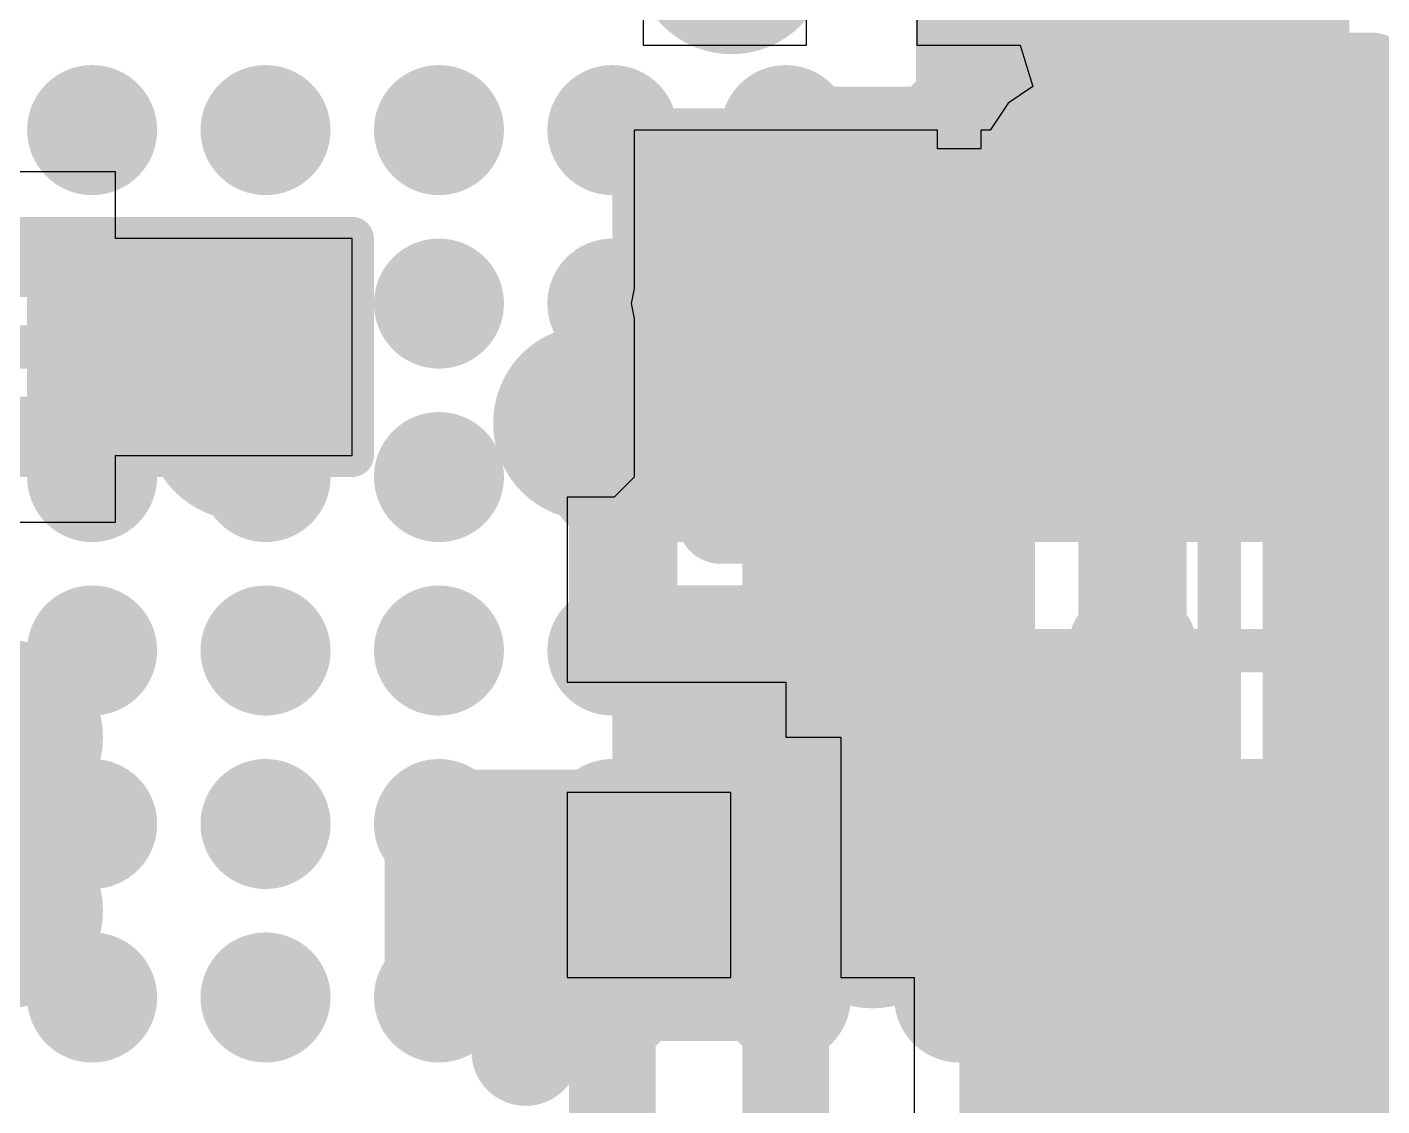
# Model space of a CAD drawing. Header units: millimetres. Extents: x 15 to 120, y 22 to 104.
# Drawn here: x 53.25 to 56.375, y 58.35 to 60.838 of the extents above; entities that cross this region are included whole.
import ezdxf

# ---------------------------------------------------------------- set-up
doc = ezdxf.new("R2010")
doc.units = ezdxf.units.MM
for name, color, linetype in [('BottomLayer', 5, 'Continuous'), ('BottomOverlay', 54, 'Continuous'), ('BottomPaste', 16, 'Continuous'), ('BottomSolder', 6, 'Continuous'), ('Mechanical13', 56, 'Continuous'), ('Mechanical15', 56, 'Continuous'), ('MultiLayer', 9, 'Continuous'), ('TopLayer', 1, 'Continuous'), ('TopPaste', 8, 'Continuous'), ('TopSolder', 216, 'Continuous')]:
    doc.layers.add(name, color=color, linetype=linetype)

msp = doc.modelspace()

# ---------------------------------------------------------------- linework, layer by layer
at = {"layer": 'BottomLayer'}
for p, q in [((55.3019976, 61.2000046), (55.3019976, 60.7960049)), ((54.6709981, 61.0730046), (54.6709981, 60.7960049)), ((55.0479976, 60.7960049), (55.0479976, 61.0730046)), ((54.6709981, 60.7960049), (55.0479976, 60.7960049)), ((55.3019976, 60.7960049), (55.54077284, 60.7960049)), ((55.54077284, 60.7960049), (55.56979996, 60.7003104)), ((55.56979996, 60.7003104), (55.51278712, 60.66221547999999)), ((55.51278712, 60.66221547999999), (55.47121494, 60.59999818)), ((55.34999852, 60.59999818), (54.64999992, 60.59999818)), ((54.64999992, 60.59999818), (54.64999992, 60.2344744)), ((55.34999852, 60.55685628), (55.34999852, 60.59999818)), ((55.47121494, 60.59999818), (55.44999832, 60.59999818)), ((55.44999832, 60.59999818), (55.44999832, 60.55685628)), ((55.44999832, 60.55685628), (55.34999852, 60.55685628)), ((53.45399774, 60.50400141999999), (52.95400128, 60.50400141999999)), ((53.45399774, 60.35000122), (53.45399774, 60.50400141999999)), ((53.99999868, 60.35000122), (53.45399774, 60.35000122)), ((53.99999868, 59.85000221999999), (53.99999868, 60.35000122)), ((54.64999992, 60.2344744), (54.64314192, 60.19999898)), ((54.64314192, 60.19999898), (54.64999992, 60.16552356)), ((54.64999992, 60.16552356), (54.64999992, 59.80000232)), ((53.45399774, 59.69600201999999), (53.45399774, 59.85000221999999)), ((53.45399774, 59.85000221999999), (53.99999868, 59.85000221999999)), ((54.64999992, 59.80000485999999), (54.60399289999999, 59.75399784)), ((54.64999992, 59.80000232), (54.64999992, 59.80000485999999)), ((54.64999992, 59.80000232), (54.64999992, 59.80000232)), ((54.60399289999999, 59.75399784), (54.49599972, 59.75399784)), ((54.49599972, 59.75399784), (54.49599972, 59.32699844)), ((53.07699823999999, 59.69600201999999), (53.45399774, 59.69600201999999)), ((54.49599972, 59.32699844), (54.99999922, 59.32699844)), ((54.99999922, 59.32699844), (54.99999922, 59.19999843999999)), ((54.99999922, 59.19999843999999), (55.12699921999999, 59.19999843999999)), ((55.12699921999999, 59.19999843999999), (55.12699921999999, 58.64599904)), ((54.87299922, 59.07299844), (54.49599972, 59.07299844)), ((54.49599972, 59.07299844), (54.49599972, 58.64599904)), ((54.87299922, 58.64599904), (54.87299922, 59.07299844)), ((54.49599972, 58.64599904), (54.87299922, 58.64599904)), ((55.12699921999999, 58.64599904), (55.29599812, 58.64599904)), ((55.29599812, 58.64599904), (55.29599812, 58.25400337999999))]:
    msp.add_line(p, q, dxfattribs=at)
for points, const_width in [([(55.94999986, 60.14999654), (55.94999986, 61.2000046)], 0.499999), ([(54.99999922, 60.19999898), (55.89999742, 60.19999898)], 0.499999), ([(55.89999742, 60.19999898), (55.94999986, 60.14999654)], 0.499999), ([(55.94999986, 60.14999654), (55.99999722, 60.09999918)], 0.3999992), ([(55.00000176, 59.20000098), (55.49999568, 59.20000098)], 0.3999992), ([(55.49999568, 59.20000098), (55.82499884, 58.87499782)], 0.3999992), ([(55.82499884, 58.87499782), (55.99999722, 58.69999944)], 0.3999992), ([(55.99999722, 58.69999944), (57.12500132, 58.69999944)], 0.3999992)]:
    msp.add_lwpolyline(points, dxfattribs=dict(at, const_width=const_width))
for points, const_width in [([(55.61250244, 60.50000092, 1), (55.73750092, 60.50000092, 1)], 0.12499848), ([(55.93750052, 60.50000092, 1), (56.062499, 60.50000092, 1)], 0.12499848), ([(54.8625014, 60.35000122, 1), (54.98749987999999, 60.35000122, 1)], 0.12499848), ([(54.87500074, 60.19999898, 1), (55.12499769999999, 60.19999898, 1)], 0.2499995), ([(55.77499894, 60.19999898, 1), (56.0249959, 60.19999898, 1)], 0.2499995), ([(55.77499894, 60.19999898, 1), (56.0249959, 60.19999898, 1)], 0.2499995), ([(55.82500138, 60.14999654, 1), (56.07499833999999, 60.14999654, 1)], 0.2499995), ([(55.82500138, 60.14999654, 1), (56.07499833999999, 60.14999654, 1)], 0.2499995), ([(55.85000006, 60.14999654, 1), (56.04999966, 60.14999654, 1)], 0.1999996), ([(55.89999742, 60.09999918, 1), (56.09999702, 60.09999918, 1)], 0.1999996), ([(53.46250165999999, 60.09999918, 1), (53.58750014, 60.09999918, 1)], 0.12499848), ([(54.8625014, 60.10000171999999, 1), (54.98749987999999, 60.10000171999999, 1)], 0.12499848), ([(56.16250134, 59.82500099999999, 1), (56.28749981999999, 59.82500099999999, 1)], 0.12499848), ([(54.8125015, 59.325002, 1), (54.93749998, 59.325002, 1)], 0.12499848), ([(55.062501, 59.325002, 1), (55.18749948, 59.325002, 1)], 0.12499848), ([(54.90000196, 59.20000098, 1), (55.10000156, 59.20000098, 1)], 0.1999996), ([(55.39999588, 59.20000098, 1), (55.59999548, 59.20000098, 1)], 0.1999996), ([(55.39999588, 59.20000098, 1), (55.59999548, 59.20000098, 1)], 0.1999996), ([(54.8125015, 59.07499996, 1), (54.93749998, 59.07499996, 1)], 0.12499848), ([(55.062501, 59.07499996, 1), (55.18749948, 59.07499996, 1)], 0.12499848), ([(55.61250244, 58.97500015999999, 1), (55.73750092, 58.97500015999999, 1)], 0.12499848), ([(55.86250448, 58.97500015999999, 1), (55.98750295999999, 58.97500015999999, 1)], 0.12499848), ([(55.72499904, 58.87499782, 1), (55.92499864, 58.87499782, 1)], 0.1999996), ([(55.72499904, 58.87499782, 1), (55.92499864, 58.87499782, 1)], 0.1999996), ([(55.89999742, 58.69999944, 1), (56.09999702, 58.69999944, 1)], 0.1999996), ([(55.89999742, 58.69999944, 1), (56.09999702, 58.69999944, 1)], 0.1999996), ([(55.61250244, 58.70000198, 1), (55.73750092, 58.70000198, 1)], 0.12499848), ([(54.33750118, 58.47500116, 1), (54.46249966, 58.47500116, 1)], 0.12499848), ([(55.61250244, 58.42499872, 1), (55.73750092, 58.42499872, 1)], 0.12499848)]:
    msp.add_lwpolyline(points, format="xyb", close=True, dxfattribs=dict(at, const_width=const_width))
for points in [[(55.24999871999999, 60.49999837999999), (54.74999972, 60.49999837999999), (55.24999871999999, 59.89999958), (54.74999972, 59.89999958)], [(56.44999632, 60.49999837999999), (55.54999812, 60.49999837999999), (56.44999632, 59.69999997999999), (55.54999812, 59.69999997999999)], [(53.89999888, 59.95000202), (53.89999888, 60.25000142), (53.39999988, 59.95000202), (53.39999988, 60.25000142)], [(55.24999871999999, 59.49999784), (54.74999972, 59.49999784), (55.24999871999999, 58.89999904), (54.74999972, 58.89999904)], [(56.44999632, 59.09999864), (55.54999812, 59.09999864), (56.44999632, 58.30000024), (55.54999812, 58.30000024)]]:
    msp.add_solid(points, dxfattribs=at)
at = {"layer": 'BottomOverlay', "const_width": 0.1999996}
for points in [[(55.64999792, 60.72506524), (56.34999905999999, 60.72506524)], [(54.85000205999999, 59.69999997999999), (55.15000146, 59.69999997999999)]]:
    msp.add_lwpolyline(points, dxfattribs=at)
at = {"layer": 'BottomOverlay', "const_width": 0.0999998}
for points in [[(55.59999801999999, 60.72506524, 1), (55.69999782, 60.72506524, 1)], [(56.29999916, 60.72506524, 1), (56.39999896, 60.72506524, 1)], [(54.80000216, 59.69999997999999, 1), (54.90000196, 59.69999997999999, 1)], [(55.10000156, 59.69999997999999, 1), (55.20000135999999, 59.69999997999999, 1)]]:
    msp.add_lwpolyline(points, format="xyb", close=True, dxfattribs=at)
at = {"layer": 'BottomPaste'}
for points in [[(55.24999871999999, 60.49999837999999), (54.74999972, 60.49999837999999), (55.24999871999999, 59.89999958), (54.74999972, 59.89999958)], [(55.24999871999999, 60.49999837999999), (54.74999972, 60.49999837999999), (55.24999871999999, 59.89999958), (54.74999972, 59.89999958)], [(56.44999632, 60.49999837999999), (55.54999812, 60.49999837999999), (56.44999632, 59.69999997999999), (55.54999812, 59.69999997999999)], [(56.44999632, 60.49999837999999), (55.54999812, 60.49999837999999), (56.44999632, 59.69999997999999), (55.54999812, 59.69999997999999)], [(53.89999888, 59.95000202), (53.89999888, 60.25000142), (53.39999988, 59.95000202), (53.39999988, 60.25000142)], [(53.89999888, 59.95000202), (53.89999888, 60.25000142), (53.39999988, 59.95000202), (53.39999988, 60.25000142)], [(55.24999871999999, 59.49999784), (54.74999972, 59.49999784), (55.24999871999999, 58.89999904), (54.74999972, 58.89999904)], [(55.24999871999999, 59.49999784), (54.74999972, 59.49999784), (55.24999871999999, 58.89999904), (54.74999972, 58.89999904)], [(56.44999632, 59.09999864), (55.54999812, 59.09999864), (56.44999632, 58.30000024), (55.54999812, 58.30000024)], [(56.44999632, 59.09999864), (55.54999812, 59.09999864), (56.44999632, 58.30000024), (55.54999812, 58.30000024)]]:
    msp.add_solid(points, dxfattribs=at)
at = {"layer": 'BottomSolder'}
for points in [[(55.29999862, 60.54999828), (54.69999982, 60.54999828), (55.29999862, 59.84999968), (54.69999982, 59.84999968)], [(55.29999862, 60.54999828), (54.69999982, 60.54999828), (55.29999862, 59.84999968), (54.69999982, 59.84999968)], [(56.49999622, 60.54999828), (55.49999821999999, 60.54999828), (56.49999622, 59.65000008), (55.49999821999999, 59.65000008)], [(56.49999622, 60.54999828), (55.49999821999999, 60.54999828), (56.49999622, 59.65000008), (55.49999821999999, 59.65000008)], [(53.94999877999999, 59.90000212), (53.94999877999999, 60.30000132), (53.34999998, 59.90000212), (53.34999998, 60.30000132)], [(53.94999877999999, 59.90000212), (53.94999877999999, 60.30000132), (53.34999998, 59.90000212), (53.34999998, 60.30000132)], [(55.29999862, 59.54999773999999), (54.69999982, 59.54999773999999), (55.29999862, 58.84999913999999), (54.69999982, 58.84999913999999)], [(55.29999862, 59.54999773999999), (54.69999982, 59.54999773999999), (55.29999862, 58.84999913999999), (54.69999982, 58.84999913999999)], [(56.49999622, 59.14999854), (55.49999821999999, 59.14999854), (56.49999622, 58.25000034), (55.49999821999999, 58.25000034)], [(56.49999622, 59.14999854), (55.49999821999999, 59.14999854), (56.49999622, 58.25000034), (55.49999821999999, 58.25000034)]]:
    msp.add_solid(points, dxfattribs=at)
at = {"layer": 'Mechanical13', "const_width": 0.0999998}
for points in [[(52.98499944, 60.26500265999999), (53.61499817999999, 60.26500265999999)], [(53.61499817999999, 59.93500078), (53.61499817999999, 60.26500265999999)], [(55.5249969, 58.52499852), (55.5249969, 60.2750001)], [(55.5249969, 60.2750001), (56.47499754, 60.2750001)], [(54.69999982, 59.14999854), (54.69999982, 60.24999888)], [(54.69999982, 60.24999888), (55.29999862, 60.24999888)], [(55.29999862, 59.14999854), (55.29999862, 60.24999888)], [(52.98499944, 59.93500078), (53.61499817999999, 59.93500078)], [(54.69999982, 59.14999854), (55.29999862, 59.14999854)], [(55.5249969, 58.52499852), (56.47499754, 58.52499852)]]:
    msp.add_lwpolyline(points, dxfattribs=at)
at = {"layer": 'Mechanical13', "const_width": 0.0499999}
for points in [[(53.5899995, 60.26500265999999, 1), (53.63999686, 60.26500265999999, 1)], [(53.5899995, 60.26500265999999, 1), (53.63999686, 60.26500265999999, 1)], [(55.49999821999999, 60.2750001, 1), (55.54999557999999, 60.2750001, 1)], [(55.49999821999999, 60.2750001, 1), (55.54999557999999, 60.2750001, 1)], [(54.67500114, 60.24999888, 1), (54.7249985, 60.24999888, 1)], [(54.67500114, 60.24999888, 1), (54.7249985, 60.24999888, 1)], [(55.27499993999999, 60.24999888, 1), (55.3249973, 60.24999888, 1)], [(55.27499993999999, 60.24999888, 1), (55.3249973, 60.24999888, 1)], [(53.5899995, 59.93500078, 1), (53.63999686, 59.93500078, 1)], [(53.5899995, 59.93500078, 1), (53.63999686, 59.93500078, 1)], [(54.67500114, 59.14999854, 1), (54.7249985, 59.14999854, 1)], [(54.67500114, 59.14999854, 1), (54.7249985, 59.14999854, 1)], [(55.27499993999999, 59.14999854, 1), (55.3249973, 59.14999854, 1)], [(55.27499993999999, 59.14999854, 1), (55.3249973, 59.14999854, 1)], [(55.49999821999999, 58.52499852, 1), (55.54999557999999, 58.52499852, 1)], [(55.49999821999999, 58.52499852, 1), (55.54999557999999, 58.52499852, 1)]]:
    msp.add_lwpolyline(points, format="xyb", close=True, dxfattribs=at)
at = {"layer": 'Mechanical15', "const_width": 0.0999998}
for points in [[(54.64999992, 58.79999924), (54.64999992, 60.59999818)], [(54.64999992, 60.59999818), (55.34999852, 60.59999818)], [(55.34999852, 58.79999924), (55.34999852, 60.59999818)], [(55.44999832, 58.20000044), (55.44999832, 60.59999818)], [(55.44999832, 60.59999818), (56.54999866, 60.59999818)], [(52.59999894, 60.35000122), (53.99999868, 60.35000122)], [(53.99999868, 59.85000221999999), (53.99999868, 60.35000122)], [(53.30000008, 59.93500078), (53.30000008, 60.26500265999999)], [(53.13499914, 60.10000171999999), (53.46499848, 60.10000171999999)], [(54.99999922, 59.39999804), (54.99999922, 59.99999938)], [(55.99999722, 58.92500026), (55.99999722, 59.87499836)], [(52.59999894, 59.85000221999999), (53.99999868, 59.85000221999999)], [(54.69999982, 59.69999997999999), (55.29999862, 59.69999997999999)], [(55.5249969, 59.39999804), (56.47499754, 59.39999804)], [(54.64999992, 58.79999924), (55.34999852, 58.79999924)]]:
    msp.add_lwpolyline(points, dxfattribs=at)
at = {"layer": 'Mechanical15', "const_width": 0.0499999}
for points in [[(54.62500124, 60.59999818, 1), (54.6749986, 60.59999818, 1)], [(54.62500124, 60.59999818, 1), (54.6749986, 60.59999818, 1)], [(55.32499984, 60.59999818, 1), (55.3749972, 60.59999818, 1)], [(55.32499984, 60.59999818, 1), (55.3749972, 60.59999818, 1)], [(55.42499964, 60.59999818, 1), (55.47499699999999, 60.59999818, 1)], [(55.42499964, 60.59999818, 1), (55.47499699999999, 60.59999818, 1)], [(53.97499999999999, 60.35000122, 1), (54.02499736, 60.35000122, 1)], [(53.97499999999999, 60.35000122, 1), (54.02499736, 60.35000122, 1)], [(53.27500139999999, 60.26500265999999, 1), (53.32499876, 60.26500265999999, 1)], [(53.4399998, 60.10000171999999, 1), (53.48999715999999, 60.10000171999999, 1)], [(54.97500054, 59.99999938, 1), (55.0249979, 59.99999938, 1)], [(53.27500139999999, 59.93500078, 1), (53.32499876, 59.93500078, 1)], [(55.97499853999999, 59.87499836, 1), (56.0249959, 59.87499836, 1)], [(53.97499999999999, 59.85000221999999, 1), (54.02499736, 59.85000221999999, 1)], [(53.97499999999999, 59.85000221999999, 1), (54.02499736, 59.85000221999999, 1)], [(54.67500114, 59.69999997999999, 1), (54.7249985, 59.69999997999999, 1)], [(55.27499993999999, 59.69999997999999, 1), (55.3249973, 59.69999997999999, 1)], [(54.97500054, 59.39999804, 1), (55.0249979, 59.39999804, 1)], [(55.49999821999999, 59.39999804, 1), (55.54999557999999, 59.39999804, 1)], [(55.97499853999999, 58.92500026, 1), (56.0249959, 58.92500026, 1)], [(54.62500124, 58.79999924, 1), (54.6749986, 58.79999924, 1)], [(54.62500124, 58.79999924, 1), (54.6749986, 58.79999924, 1)], [(55.32499984, 58.79999924, 1), (55.3749972, 58.79999924, 1)], [(55.32499984, 58.79999924, 1), (55.3749972, 58.79999924, 1)]]:
    msp.add_lwpolyline(points, format="xyb", close=True, dxfattribs=at)
at = {"layer": 'MultiLayer'}
for points, const_width in [([(54.7625016, 60.99999991999999, 1), (54.98749987999999, 60.99999991999999, 1)], 0.22499828), ([(55.48750141999999, 60.80000032, 1), (55.7124997, 60.80000032, 1)], 0.22499828), ([(55.88750062, 60.80000032, 1), (56.1124989, 60.80000032, 1)], 0.22499828), ([(53.33750063999999, 60.60000072, 1), (53.46249912, 60.60000072, 1)], 0.12499848), ([(53.73749984, 60.60000325999999, 1), (53.86249832, 60.60000325999999, 1)], 0.12499848), ([(54.13750158, 60.60000072, 1), (54.26250005999999, 60.60000072, 1)], 0.12499848), ([(54.53750077999999, 60.60000072, 1), (54.66249926, 60.60000072, 1)], 0.12499848), ([(54.93749998, 60.60000325999999, 1), (55.06249845999999, 60.60000325999999, 1)], 0.12499848), ([(55.33750172, 60.60000325999999, 1), (55.46250019999999, 60.60000325999999, 1)], 0.12499848), ([(55.73750092, 60.60000325999999, 1), (55.8624994, 60.60000325999999, 1)], 0.12499848), ([(56.13750012, 60.60000325999999, 1), (56.26249859999999, 60.60000325999999, 1)], 0.12499848), ([(55.08749967999999, 60.39999857999999, 1), (55.31249795999999, 60.39999857999999, 1)], 0.22499828), ([(55.61250244, 60.50000092, 1), (55.73750092, 60.50000092, 1)], 0.12499848), ([(55.93750052, 60.50000092, 1), (56.062499, 60.50000092, 1)], 0.12499848), ([(54.8625014, 60.35000122, 1), (54.98749987999999, 60.35000122, 1)], 0.12499848), ([(53.33750063999999, 60.20000151999999, 1), (53.46249912, 60.20000151999999, 1)], 0.12499848), ([(53.73750238, 60.20000151999999, 1), (53.86250086, 60.20000151999999, 1)], 0.12499848), ([(54.13750158, 60.20000151999999, 1), (54.26250005999999, 60.20000151999999, 1)], 0.12499848), ([(54.53750077999999, 60.20000151999999, 1), (54.66249926, 60.20000151999999, 1)], 0.12499848), ([(54.93749998, 60.20000151999999, 1), (55.06249845999999, 60.20000151999999, 1)], 0.12499848), ([(55.33750172, 60.20000151999999, 1), (55.46250019999999, 60.20000151999999, 1)], 0.12499848), ([(55.73750092, 60.20000151999999, 1), (55.8624994, 60.20000151999999, 1)], 0.12499848), ([(53.46250165999999, 60.09999918, 1), (53.58750014, 60.09999918, 1)], 0.12499848), ([(54.8625014, 60.10000171999999, 1), (54.98749987999999, 60.10000171999999, 1)], 0.12499848), ([(55.08750222, 60.00000192, 1), (55.3125005, 60.00000192, 1)], 0.22499828), ([(53.63750258, 59.9250008, 1), (53.86250086, 59.9250008, 1)], 0.22499828), ([(54.43750098, 59.9250008, 1), (54.66249926, 59.9250008, 1)], 0.22499828), ([(56.16250134, 59.82500099999999, 1), (56.28749981999999, 59.82500099999999, 1)], 0.12499848), ([(53.33750063999999, 59.79999977999999, 1), (53.46249912, 59.79999977999999, 1)], 0.12499848), ([(53.73750238, 59.79999977999999, 1), (53.86250086, 59.79999977999999, 1)], 0.12499848), ([(54.13750158, 59.79999977999999, 1), (54.26250005999999, 59.79999977999999, 1)], 0.12499848), ([(54.53750077999999, 59.80000232, 1), (54.66249926, 59.80000232, 1)], 0.12499848), ([(54.93750252, 59.79999977999999, 1), (55.062501, 59.79999977999999, 1)], 0.12499848), ([(55.33750172, 59.80000232, 1), (55.46250019999999, 59.80000232, 1)], 0.12499848), ([(55.73750092, 59.80000232, 1), (55.8624994, 59.80000232, 1)], 0.12499848), ([(56.13750012, 59.80000232, 1), (56.26249859999999, 59.80000232, 1)], 0.12499848), ([(55.08750222, 59.60000017999999, 1), (55.3125005, 59.60000017999999, 1)], 0.22499828), ([(56.28750236, 59.60000017999999, 1), (56.51250064, 59.60000017999999, 1)], 0.22499828), ([(55.73750092, 59.50000038, 1), (55.8624994, 59.50000038, 1)], 0.12499848), ([(53.33750063999999, 59.40000058, 1), (53.46249912, 59.40000058, 1)], 0.12499848), ([(53.73750238, 59.40000058, 1), (53.86250086, 59.40000058, 1)], 0.12499848), ([(54.13750158, 59.40000058, 1), (54.26250005999999, 59.40000058, 1)], 0.12499848), ([(54.53750077999999, 59.40000311999999, 1), (54.66249926, 59.40000311999999, 1)], 0.12499848), ([(54.93749998, 59.40000311999999, 1), (55.06249845999999, 59.40000311999999, 1)], 0.12499848), ([(55.33750172, 59.40000311999999, 1), (55.46250019999999, 59.40000311999999, 1)], 0.12499848), ([(54.8125015, 59.325002, 1), (54.93749998, 59.325002, 1)], 0.12499848), ([(55.062501, 59.325002, 1), (55.18749948, 59.325002, 1)], 0.12499848), ([(55.68750102, 59.22499965999999, 1), (55.9124993, 59.22499965999999, 1)], 0.22499828), ([(53.08750114, 59.20000098, 1), (53.31249941999999, 59.20000098, 1)], 0.22499828), ([(56.28750236, 59.20000098, 1), (56.51250064, 59.20000098, 1)], 0.22499828), ([(54.8125015, 59.07499996, 1), (54.93749998, 59.07499996, 1)], 0.12499848), ([(55.062501, 59.07499996, 1), (55.18749948, 59.07499996, 1)], 0.12499848), ([(53.33750063999999, 59.00000137999999, 1), (53.46249912, 59.00000137999999, 1)], 0.12499848), ([(53.73750238, 59.00000137999999, 1), (53.86250086, 59.00000137999999, 1)], 0.12499848), ([(54.13750158, 59.00000137999999, 1), (54.26250005999999, 59.00000137999999, 1)], 0.12499848), ([(54.53750077999999, 59.00000137999999, 1), (54.66249926, 59.00000137999999, 1)], 0.12499848), ([(54.93749998, 59.00000137999999, 1), (55.06249845999999, 59.00000137999999, 1)], 0.12499848), ([(55.61250244, 58.97500015999999, 1), (55.73750092, 58.97500015999999, 1)], 0.12499848), ([(55.86250448, 58.97500015999999, 1), (55.98750295999999, 58.97500015999999, 1)], 0.12499848), ([(56.13750012, 59.00000137999999, 1), (56.26249859999999, 59.00000137999999, 1)], 0.12499848), ([(55.73750092, 58.95000148, 1), (55.8624994, 58.95000148, 1)], 0.12499848), ([(53.08750114, 58.79999924, 1), (53.31249941999999, 58.79999924, 1)], 0.22499828), ([(54.28750382, 58.80000178, 1), (54.5125021, 58.80000178, 1)], 0.22499828), ([(54.68750301999999, 58.80000178, 1), (54.9125013, 58.80000178, 1)], 0.22499828), ([(55.08750222, 58.80000178, 1), (55.3125005, 58.80000178, 1)], 0.22499828), ([(55.61250244, 58.70000198, 1), (55.73750092, 58.70000198, 1)], 0.12499848), ([(53.33750063999999, 58.59999964, 1), (53.46249912, 58.59999964, 1)], 0.12499848), ([(53.73750238, 58.59999964, 1), (53.86250086, 58.59999964, 1)], 0.12499848), ([(54.13750158, 58.60000218, 1), (54.26250005999999, 58.60000218, 1)], 0.12499848), ([(54.53750077999999, 58.59999964, 1), (54.66249926, 58.59999964, 1)], 0.12499848), ([(54.93750252, 58.59999964, 1), (55.062501, 58.59999964, 1)], 0.12499848), ([(55.33750172, 58.60000218, 1), (55.46250019999999, 58.60000218, 1)], 0.12499848), ([(55.73750092, 58.60000218, 1), (55.8624994, 58.60000218, 1)], 0.12499848), ([(54.33750118, 58.47500116, 1), (54.46249966, 58.47500116, 1)], 0.12499848), ([(55.88750062, 58.40000003999999, 1), (56.1124989, 58.40000003999999, 1)], 0.22499828), ([(55.61250244, 58.42499872, 1), (55.73750092, 58.42499872, 1)], 0.12499848)]:
    msp.add_lwpolyline(points, format="xyb", close=True, dxfattribs=dict(at, const_width=const_width))
at = {"layer": 'TopLayer'}
for points, const_width in [([(56.19999936, 60.60000325999999), (56.19999936, 61.40000165999999)], 0.1999996), ([(55.40000096, 60.60000325999999), (55.40000096, 61.00000246)], 0.1999996), ([(55.80000016, 60.60000325999999), (55.80000016, 61.00000246)], 0.1999996), ([(54.99999922, 60.20000151999999), (54.99999922, 60.60000325999999)], 0.1999996), ([(54.99999922, 60.60000325999999), (55.40000096, 60.60000325999999)], 0.1999996), ([(55.40000096, 60.20000151999999), (55.40000096, 60.60000325999999)], 0.1999996), ([(55.40000096, 60.60000325999999), (55.80000016, 60.60000325999999)], 0.1999996), ([(55.80000016, 60.60000325999999), (56.19999936, 60.60000325999999)], 0.1999996), ([(56.19999936, 60.2250002), (56.19999936, 60.60000325999999)], 0.1999996), ([(54.60000002, 60.60000072), (54.60000002, 60.60000325999999)], 0.05999988), ([(55.80000016, 59.80000232), (55.80000016, 60.20000151999999)], 0.2499995), ([(56.19999936, 60.2250002), (56.22499804, 60.20000151999999)], 0.1999996), ([(56.19999936, 59.80000232), (56.19999936, 60.2250002)], 0.1999996), ([(54.99999922, 59.80000232), (54.99999922, 60.20000151999999)], 0.1999996), ([(54.99999922, 60.20000151999999), (55.40000096, 60.20000151999999)], 0.1999996), ([(55.40000096, 59.80000232), (55.40000096, 60.20000151999999)], 0.1999996), ([(56.22499804, 60.20000151999999), (56.6000011, 60.20000151999999)], 0.1999996), ([(53.79999908, 60.20000151999999), (53.80000162, 60.20000151999999)], 0.05999988), ([(55.80000016, 59.50000038), (55.80000016, 59.80000232)], 0.2499995), ([(54.60000002, 59.80000232), (54.99999922, 59.80000232)], 0.1999996), ([(54.60000002, 59.40000311999999), (54.60000002, 59.80000232)], 0.1999996), ([(54.99999922, 59.80000232), (55.40000096, 59.80000232)], 0.1999996), ([(54.99999922, 59.40000311999999), (54.99999922, 59.80000232)], 0.1999996), ([(55.40000096, 59.40000311999999), (55.40000096, 59.80000232)], 0.1999996), ([(56.19999936, 59.80000232), (56.2000019, 59.80000232)], 0.1999996), ([(56.19999936, 59.40000311999999), (56.19999936, 59.80000232)], 0.1999996), ([(55.80000016, 59.40000311999999), (55.80000016, 59.50000038)], 0.2499995), ([(55.80000016, 59.00000137999999), (55.80000016, 59.40000311999999)], 0.2499995), ([(54.60000002, 59.40000311999999), (54.99999922, 59.40000311999999)], 0.1999996), ([(54.99999922, 59.40000311999999), (55.40000096, 59.40000311999999)], 0.1999996), ([(55.40000096, 59.00000137999999), (55.40000096, 59.40000311999999)], 0.1999996), ([(56.19999936, 59.40000311999999), (56.6000011, 59.40000311999999)], 0.1999996), ([(56.19999936, 59.00000137999999), (56.19999936, 59.40000311999999)], 0.1999996), ([(54.20000082, 58.60000218), (54.20000082, 59.00000137999999)], 0.2499995), ([(54.20000082, 59.00000137999999), (54.60000002, 59.00000137999999)], 0.2499995), ([(54.60000002, 59.00000137999999), (54.99999922, 59.00000137999999)], 0.2499995), ([(55.80000016, 58.95000148), (55.80000016, 59.00000137999999)], 0.2499995), ([(55.80000016, 58.60000218), (55.80000016, 58.95000148)], 0.2499995), ([(55.40000096, 58.60000218), (55.80000016, 58.60000218)], 0.2499995), ([(55.80000016, 58.20000297999999), (55.80000016, 58.60000218)], 0.2499995), ([(54.60000002, 58.60000218), (54.99999922, 58.60000218)], 0.1999996), ([(54.60000002, 58.20000297999999), (54.60000002, 58.60000218)], 0.1999996), ([(54.99999922, 58.20000297999999), (54.99999922, 58.60000218)], 0.1999996)]:
    msp.add_lwpolyline(points, dxfattribs=dict(at, const_width=const_width))
for points, const_width in [([(53.3250013, 60.60000325999999, 1), (53.47499845999999, 60.60000325999999, 1)], 0.1499997), ([(53.7250005, 60.60000325999999, 1), (53.87499766, 60.60000325999999, 1)], 0.1499997), ([(53.73749984, 60.60000325999999, 1), (53.86249832, 60.60000325999999, 1)], 0.12499848), ([(54.12500223999999, 60.60000325999999, 1), (54.2749994, 60.60000325999999, 1)], 0.1499997), ([(54.52500144, 60.60000325999999, 1), (54.6749986, 60.60000325999999, 1)], 0.1499997), ([(54.53750077999999, 60.60000072, 1), (54.66249926, 60.60000072, 1)], 0.12499848), ([(54.92500064, 60.60000325999999, 1), (55.0749978, 60.60000325999999, 1)], 0.1499997), ([(54.93749998, 60.60000325999999, 1), (55.06249845999999, 60.60000325999999, 1)], 0.12499848), ([(55.32500237999999, 60.60000325999999, 1), (55.47499954, 60.60000325999999, 1)], 0.1499997), ([(55.33750172, 60.60000325999999, 1), (55.46250019999999, 60.60000325999999, 1)], 0.12499848), ([(55.72500158, 60.60000325999999, 1), (55.87499874, 60.60000325999999, 1)], 0.1499997), ([(55.73750092, 60.60000325999999, 1), (55.8624994, 60.60000325999999, 1)], 0.12499848), ([(56.12500077999999, 60.60000325999999, 1), (56.27499794, 60.60000325999999, 1)], 0.1499997), ([(56.13750012, 60.60000325999999, 1), (56.26249859999999, 60.60000325999999, 1)], 0.12499848), ([(54.94999932, 60.60000325999999, 1), (55.04999912, 60.60000325999999, 1)], 0.0999998), ([(54.94999932, 60.60000325999999, 1), (55.04999912, 60.60000325999999, 1)], 0.0999998), ([(55.35000106, 60.60000325999999, 1), (55.45000086, 60.60000325999999, 1)], 0.0999998), ([(55.35000106, 60.60000325999999, 1), (55.45000086, 60.60000325999999, 1)], 0.0999998), ([(55.35000106, 60.60000325999999, 1), (55.45000086, 60.60000325999999, 1)], 0.0999998), ([(55.35000106, 60.60000325999999, 1), (55.45000086, 60.60000325999999, 1)], 0.0999998), ([(55.75000026, 60.60000325999999, 1), (55.85000006, 60.60000325999999, 1)], 0.0999998), ([(55.75000026, 60.60000325999999, 1), (55.85000006, 60.60000325999999, 1)], 0.0999998), ([(55.75000026, 60.60000325999999, 1), (55.85000006, 60.60000325999999, 1)], 0.0999998), ([(56.14999946, 60.60000325999999, 1), (56.24999926, 60.60000325999999, 1)], 0.0999998), ([(56.14999946, 60.60000325999999, 1), (56.24999926, 60.60000325999999, 1)], 0.0999998), ([(56.14999946, 60.60000325999999, 1), (56.24999926, 60.60000325999999, 1)], 0.0999998), ([(54.58500132, 60.60000325999999, 1), (54.61499872, 60.60000325999999, 1)], 0.02999994), ([(54.58500132, 60.60000072, 1), (54.61499872, 60.60000072, 1)], 0.02999994), ([(53.3250013, 60.20000151999999, 1), (53.47499845999999, 60.20000151999999, 1)], 0.1499997), ([(53.7250005, 60.20000151999999, 1), (53.87499766, 60.20000151999999, 1)], 0.1499997), ([(54.12500223999999, 60.20000151999999, 1), (54.2749994, 60.20000151999999, 1)], 0.1499997), ([(54.52500144, 60.20000151999999, 1), (54.6749986, 60.20000151999999, 1)], 0.1499997), ([(54.92500064, 60.20000151999999, 1), (55.0749978, 60.20000151999999, 1)], 0.1499997), ([(55.32500237999999, 60.20000151999999, 1), (55.47499954, 60.20000151999999, 1)], 0.1499997), ([(55.72500158, 60.20000151999999, 1), (55.87499874, 60.20000151999999, 1)], 0.1499997), ([(53.33750063999999, 60.20000151999999, 1), (53.46249912, 60.20000151999999, 1)], 0.12499848), ([(53.73750238, 60.20000151999999, 1), (53.86250086, 60.20000151999999, 1)], 0.12499848), ([(54.13750158, 60.20000151999999, 1), (54.26250005999999, 60.20000151999999, 1)], 0.12499848), ([(54.53750077999999, 60.20000151999999, 1), (54.66249926, 60.20000151999999, 1)], 0.12499848), ([(54.93749998, 60.20000151999999, 1), (55.06249845999999, 60.20000151999999, 1)], 0.12499848), ([(55.33750172, 60.20000151999999, 1), (55.46250019999999, 60.20000151999999, 1)], 0.12499848), ([(55.73750092, 60.20000151999999, 1), (55.8624994, 60.20000151999999, 1)], 0.12499848), ([(55.73750092, 60.20000151999999, 1), (55.8624994, 60.20000151999999, 1)], 0.12499848), ([(56.14999946, 60.2250002, 1), (56.24999926, 60.2250002, 1)], 0.0999998), ([(56.14999946, 60.2250002, 1), (56.24999926, 60.2250002, 1)], 0.0999998), ([(56.14999946, 60.2250002, 1), (56.24999926, 60.2250002, 1)], 0.0999998), ([(54.94999932, 60.20000151999999, 1), (55.04999912, 60.20000151999999, 1)], 0.0999998), ([(54.94999932, 60.20000151999999, 1), (55.04999912, 60.20000151999999, 1)], 0.0999998), ([(54.94999932, 60.20000151999999, 1), (55.04999912, 60.20000151999999, 1)], 0.0999998), ([(55.35000106, 60.20000151999999, 1), (55.45000086, 60.20000151999999, 1)], 0.0999998), ([(55.35000106, 60.20000151999999, 1), (55.45000086, 60.20000151999999, 1)], 0.0999998), ([(55.35000106, 60.20000151999999, 1), (55.45000086, 60.20000151999999, 1)], 0.0999998), ([(56.17499814, 60.20000151999999, 1), (56.27499794, 60.20000151999999, 1)], 0.0999998), ([(56.17499814, 60.20000151999999, 1), (56.27499794, 60.20000151999999, 1)], 0.0999998), ([(53.78500038, 60.20000151999999, 1), (53.81499778, 60.20000151999999, 1)], 0.02999994), ([(53.78500292, 60.20000151999999, 1), (53.81500032, 60.20000151999999, 1)], 0.02999994), ([(53.3250013, 59.80000232, 1), (53.47499845999999, 59.80000232, 1)], 0.1499997), ([(53.7250005, 59.80000232, 1), (53.87499766, 59.80000232, 1)], 0.1499997), ([(54.12500223999999, 59.80000232, 1), (54.2749994, 59.80000232, 1)], 0.1499997), ([(54.52500144, 59.80000232, 1), (54.6749986, 59.80000232, 1)], 0.1499997), ([(54.92500064, 59.80000232, 1), (55.0749978, 59.80000232, 1)], 0.1499997), ([(55.32500237999999, 59.80000232, 1), (55.47499954, 59.80000232, 1)], 0.1499997), ([(55.72500158, 59.80000232, 1), (55.87499874, 59.80000232, 1)], 0.1499997), ([(56.12500077999999, 59.80000232, 1), (56.27499794, 59.80000232, 1)], 0.1499997), ([(54.53750077999999, 59.80000232, 1), (54.66249926, 59.80000232, 1)], 0.12499848), ([(54.93750252, 59.79999977999999, 1), (55.062501, 59.79999977999999, 1)], 0.12499848), ([(55.33750172, 59.80000232, 1), (55.46250019999999, 59.80000232, 1)], 0.12499848), ([(55.73750092, 59.80000232, 1), (55.8624994, 59.80000232, 1)], 0.12499848), ([(55.73750092, 59.80000232, 1), (55.8624994, 59.80000232, 1)], 0.12499848), ([(55.73750092, 59.80000232, 1), (55.8624994, 59.80000232, 1)], 0.12499848), ([(56.13750012, 59.80000232, 1), (56.26249859999999, 59.80000232, 1)], 0.12499848), ([(54.55000012, 59.80000232, 1), (54.64999992, 59.80000232, 1)], 0.0999998), ([(54.55000012, 59.80000232, 1), (54.64999992, 59.80000232, 1)], 0.0999998), ([(54.94999932, 59.80000232, 1), (55.04999912, 59.80000232, 1)], 0.0999998), ([(54.94999932, 59.80000232, 1), (55.04999912, 59.80000232, 1)], 0.0999998), ([(54.94999932, 59.80000232, 1), (55.04999912, 59.80000232, 1)], 0.0999998), ([(54.94999932, 59.80000232, 1), (55.04999912, 59.80000232, 1)], 0.0999998), ([(55.35000106, 59.80000232, 1), (55.45000086, 59.80000232, 1)], 0.0999998), ([(55.35000106, 59.80000232, 1), (55.45000086, 59.80000232, 1)], 0.0999998), ([(55.35000106, 59.80000232, 1), (55.45000086, 59.80000232, 1)], 0.0999998), ([(56.14999946, 59.80000232, 1), (56.24999926, 59.80000232, 1)], 0.0999998), ([(56.14999946, 59.80000232, 1), (56.24999926, 59.80000232, 1)], 0.0999998), ([(56.14999946, 59.80000232, 1), (56.24999926, 59.80000232, 1)], 0.0999998), ([(56.15000199999999, 59.80000232, 1), (56.2500018, 59.80000232, 1)], 0.0999998), ([(55.73750092, 59.50000038, 1), (55.8624994, 59.50000038, 1)], 0.12499848), ([(55.73750092, 59.50000038, 1), (55.8624994, 59.50000038, 1)], 0.12499848), ([(55.73750092, 59.50000038, 1), (55.8624994, 59.50000038, 1)], 0.12499848), ([(53.3250013, 59.40000311999999, 1), (53.47499845999999, 59.40000311999999, 1)], 0.1499997), ([(53.7250005, 59.40000311999999, 1), (53.87499766, 59.40000311999999, 1)], 0.1499997), ([(54.12500223999999, 59.40000311999999, 1), (54.2749994, 59.40000311999999, 1)], 0.1499997), ([(54.52500144, 59.40000311999999, 1), (54.6749986, 59.40000311999999, 1)], 0.1499997), ([(54.92500064, 59.40000311999999, 1), (55.0749978, 59.40000311999999, 1)], 0.1499997), ([(55.32500237999999, 59.40000311999999, 1), (55.47499954, 59.40000311999999, 1)], 0.1499997), ([(55.72500158, 59.40000311999999, 1), (55.87499874, 59.40000311999999, 1)], 0.1499997), ([(54.53750077999999, 59.40000311999999, 1), (54.66249926, 59.40000311999999, 1)], 0.12499848), ([(54.93749998, 59.40000311999999, 1), (55.06249845999999, 59.40000311999999, 1)], 0.12499848), ([(55.33750172, 59.40000311999999, 1), (55.46250019999999, 59.40000311999999, 1)], 0.12499848), ([(55.73750092, 59.40000311999999, 1), (55.8624994, 59.40000311999999, 1)], 0.12499848), ([(55.73750092, 59.40000311999999, 1), (55.8624994, 59.40000311999999, 1)], 0.12499848), ([(54.55000012, 59.40000311999999, 1), (54.64999992, 59.40000311999999, 1)], 0.0999998), ([(54.55000012, 59.40000311999999, 1), (54.64999992, 59.40000311999999, 1)], 0.0999998), ([(54.94999932, 59.40000311999999, 1), (55.04999912, 59.40000311999999, 1)], 0.0999998), ([(54.94999932, 59.40000311999999, 1), (55.04999912, 59.40000311999999, 1)], 0.0999998), ([(54.94999932, 59.40000311999999, 1), (55.04999912, 59.40000311999999, 1)], 0.0999998), ([(55.35000106, 59.40000311999999, 1), (55.45000086, 59.40000311999999, 1)], 0.0999998), ([(55.35000106, 59.40000311999999, 1), (55.45000086, 59.40000311999999, 1)], 0.0999998), ([(55.35000106, 59.40000311999999, 1), (55.45000086, 59.40000311999999, 1)], 0.0999998), ([(56.14999946, 59.40000311999999, 1), (56.24999926, 59.40000311999999, 1)], 0.0999998), ([(56.14999946, 59.40000311999999, 1), (56.24999926, 59.40000311999999, 1)], 0.0999998), ([(56.14999946, 59.40000311999999, 1), (56.24999926, 59.40000311999999, 1)], 0.0999998), ([(53.3250013, 59.00000137999999, 1), (53.47499845999999, 59.00000137999999, 1)], 0.1499997), ([(53.7250005, 59.00000137999999, 1), (53.87499766, 59.00000137999999, 1)], 0.1499997), ([(54.12500223999999, 59.00000137999999, 1), (54.2749994, 59.00000137999999, 1)], 0.1499997), ([(54.52500144, 59.00000137999999, 1), (54.6749986, 59.00000137999999, 1)], 0.1499997), ([(54.92500064, 59.00000137999999, 1), (55.0749978, 59.00000137999999, 1)], 0.1499997), ([(55.32500237999999, 59.00000137999999, 1), (55.47499954, 59.00000137999999, 1)], 0.1499997), ([(55.72500158, 59.00000137999999, 1), (55.87499874, 59.00000137999999, 1)], 0.1499997), ([(56.12500077999999, 59.00000137999999, 1), (56.27499794, 59.00000137999999, 1)], 0.1499997), ([(54.13750158, 59.00000137999999, 1), (54.26250005999999, 59.00000137999999, 1)], 0.12499848), ([(54.13750158, 59.00000137999999, 1), (54.26250005999999, 59.00000137999999, 1)], 0.12499848), ([(54.13750158, 59.00000137999999, 1), (54.26250005999999, 59.00000137999999, 1)], 0.12499848), ([(54.53750077999999, 59.00000137999999, 1), (54.66249926, 59.00000137999999, 1)], 0.12499848), ([(54.53750077999999, 59.00000137999999, 1), (54.66249926, 59.00000137999999, 1)], 0.12499848), ([(54.53750077999999, 59.00000137999999, 1), (54.66249926, 59.00000137999999, 1)], 0.12499848), ([(54.93749998, 59.00000137999999, 1), (55.06249845999999, 59.00000137999999, 1)], 0.12499848), ([(54.93749998, 59.00000137999999, 1), (55.06249845999999, 59.00000137999999, 1)], 0.12499848), ([(55.35000106, 59.00000137999999, 1), (55.45000086, 59.00000137999999, 1)], 0.0999998), ([(55.73750092, 59.00000137999999, 1), (55.8624994, 59.00000137999999, 1)], 0.12499848), ([(55.73750092, 59.00000137999999, 1), (55.8624994, 59.00000137999999, 1)], 0.12499848), ([(56.13750012, 59.00000137999999, 1), (56.26249859999999, 59.00000137999999, 1)], 0.12499848), ([(56.14999946, 59.00000137999999, 1), (56.24999926, 59.00000137999999, 1)], 0.0999998), ([(55.73750092, 58.95000148, 1), (55.8624994, 58.95000148, 1)], 0.12499848), ([(55.73750092, 58.95000148, 1), (55.8624994, 58.95000148, 1)], 0.12499848), ([(55.73750092, 58.95000148, 1), (55.8624994, 58.95000148, 1)], 0.12499848), ([(53.3250013, 58.60000218, 1), (53.47499845999999, 58.60000218, 1)], 0.1499997), ([(53.7250005, 58.60000218, 1), (53.87499766, 58.60000218, 1)], 0.1499997), ([(54.12500223999999, 58.60000218, 1), (54.2749994, 58.60000218, 1)], 0.1499997), ([(54.13750158, 58.60000218, 1), (54.26250005999999, 58.60000218, 1)], 0.12499848), ([(54.13750158, 58.60000218, 1), (54.26250005999999, 58.60000218, 1)], 0.12499848), ([(54.52500144, 58.60000218, 1), (54.6749986, 58.60000218, 1)], 0.1499997), ([(54.92500064, 58.60000218, 1), (55.0749978, 58.60000218, 1)], 0.1499997), ([(55.32500237999999, 58.60000218, 1), (55.47499954, 58.60000218, 1)], 0.1499997), ([(55.33750172, 58.60000218, 1), (55.46250019999999, 58.60000218, 1)], 0.12499848), ([(55.33750172, 58.60000218, 1), (55.46250019999999, 58.60000218, 1)], 0.12499848), ([(55.72500158, 58.60000218, 1), (55.87499874, 58.60000218, 1)], 0.1499997), ([(55.73750092, 58.60000218, 1), (55.8624994, 58.60000218, 1)], 0.12499848), ([(55.73750092, 58.60000218, 1), (55.8624994, 58.60000218, 1)], 0.12499848), ([(55.73750092, 58.60000218, 1), (55.8624994, 58.60000218, 1)], 0.12499848), ([(55.73750092, 58.60000218, 1), (55.8624994, 58.60000218, 1)], 0.12499848), ([(54.55000012, 58.60000218, 1), (54.64999992, 58.60000218, 1)], 0.0999998), ([(54.55000012, 58.60000218, 1), (54.64999992, 58.60000218, 1)], 0.0999998), ([(54.94999932, 58.60000218, 1), (55.04999912, 58.60000218, 1)], 0.0999998), ([(54.94999932, 58.60000218, 1), (55.04999912, 58.60000218, 1)], 0.0999998)]:
    msp.add_lwpolyline(points, format="xyb", close=True, dxfattribs=dict(at, const_width=const_width))
at = {"layer": 'TopPaste', "const_width": 0.1499997}
for points in [[(53.3250013, 60.60000325999999, 1), (53.47499845999999, 60.60000325999999, 1)], [(53.3250013, 60.60000325999999, 1), (53.47499845999999, 60.60000325999999, 1)], [(53.7250005, 60.60000325999999, 1), (53.87499766, 60.60000325999999, 1)], [(53.7250005, 60.60000325999999, 1), (53.87499766, 60.60000325999999, 1)], [(54.12500223999999, 60.60000325999999, 1), (54.2749994, 60.60000325999999, 1)], [(54.12500223999999, 60.60000325999999, 1), (54.2749994, 60.60000325999999, 1)], [(54.52500144, 60.60000325999999, 1), (54.6749986, 60.60000325999999, 1)], [(54.52500144, 60.60000325999999, 1), (54.6749986, 60.60000325999999, 1)], [(54.92500064, 60.60000325999999, 1), (55.0749978, 60.60000325999999, 1)], [(54.92500064, 60.60000325999999, 1), (55.0749978, 60.60000325999999, 1)], [(55.32500237999999, 60.60000325999999, 1), (55.47499954, 60.60000325999999, 1)], [(55.32500237999999, 60.60000325999999, 1), (55.47499954, 60.60000325999999, 1)], [(55.72500158, 60.60000325999999, 1), (55.87499874, 60.60000325999999, 1)], [(55.72500158, 60.60000325999999, 1), (55.87499874, 60.60000325999999, 1)], [(56.12500077999999, 60.60000325999999, 1), (56.27499794, 60.60000325999999, 1)], [(56.12500077999999, 60.60000325999999, 1), (56.27499794, 60.60000325999999, 1)], [(53.3250013, 60.20000151999999, 1), (53.47499845999999, 60.20000151999999, 1)], [(53.3250013, 60.20000151999999, 1), (53.47499845999999, 60.20000151999999, 1)], [(53.7250005, 60.20000151999999, 1), (53.87499766, 60.20000151999999, 1)], [(53.7250005, 60.20000151999999, 1), (53.87499766, 60.20000151999999, 1)], [(54.12500223999999, 60.20000151999999, 1), (54.2749994, 60.20000151999999, 1)], [(54.12500223999999, 60.20000151999999, 1), (54.2749994, 60.20000151999999, 1)], [(54.52500144, 60.20000151999999, 1), (54.6749986, 60.20000151999999, 1)], [(54.52500144, 60.20000151999999, 1), (54.6749986, 60.20000151999999, 1)], [(54.92500064, 60.20000151999999, 1), (55.0749978, 60.20000151999999, 1)], [(54.92500064, 60.20000151999999, 1), (55.0749978, 60.20000151999999, 1)], [(55.32500237999999, 60.20000151999999, 1), (55.47499954, 60.20000151999999, 1)], [(55.32500237999999, 60.20000151999999, 1), (55.47499954, 60.20000151999999, 1)], [(55.72500158, 60.20000151999999, 1), (55.87499874, 60.20000151999999, 1)], [(55.72500158, 60.20000151999999, 1), (55.87499874, 60.20000151999999, 1)], [(53.3250013, 59.80000232, 1), (53.47499845999999, 59.80000232, 1)], [(53.3250013, 59.80000232, 1), (53.47499845999999, 59.80000232, 1)], [(53.7250005, 59.80000232, 1), (53.87499766, 59.80000232, 1)], [(53.7250005, 59.80000232, 1), (53.87499766, 59.80000232, 1)], [(54.12500223999999, 59.80000232, 1), (54.2749994, 59.80000232, 1)], [(54.12500223999999, 59.80000232, 1), (54.2749994, 59.80000232, 1)], [(54.52500144, 59.80000232, 1), (54.6749986, 59.80000232, 1)], [(54.52500144, 59.80000232, 1), (54.6749986, 59.80000232, 1)], [(54.92500064, 59.80000232, 1), (55.0749978, 59.80000232, 1)], [(54.92500064, 59.80000232, 1), (55.0749978, 59.80000232, 1)], [(55.32500237999999, 59.80000232, 1), (55.47499954, 59.80000232, 1)], [(55.32500237999999, 59.80000232, 1), (55.47499954, 59.80000232, 1)], [(55.72500158, 59.80000232, 1), (55.87499874, 59.80000232, 1)], [(55.72500158, 59.80000232, 1), (55.87499874, 59.80000232, 1)], [(56.12500077999999, 59.80000232, 1), (56.27499794, 59.80000232, 1)], [(56.12500077999999, 59.80000232, 1), (56.27499794, 59.80000232, 1)], [(53.3250013, 59.40000311999999, 1), (53.47499845999999, 59.40000311999999, 1)], [(53.3250013, 59.40000311999999, 1), (53.47499845999999, 59.40000311999999, 1)], [(53.7250005, 59.40000311999999, 1), (53.87499766, 59.40000311999999, 1)], [(53.7250005, 59.40000311999999, 1), (53.87499766, 59.40000311999999, 1)], [(54.12500223999999, 59.40000311999999, 1), (54.2749994, 59.40000311999999, 1)], [(54.12500223999999, 59.40000311999999, 1), (54.2749994, 59.40000311999999, 1)], [(54.52500144, 59.40000311999999, 1), (54.6749986, 59.40000311999999, 1)], [(54.52500144, 59.40000311999999, 1), (54.6749986, 59.40000311999999, 1)], [(54.92500064, 59.40000311999999, 1), (55.0749978, 59.40000311999999, 1)], [(54.92500064, 59.40000311999999, 1), (55.0749978, 59.40000311999999, 1)], [(55.32500237999999, 59.40000311999999, 1), (55.47499954, 59.40000311999999, 1)], [(55.32500237999999, 59.40000311999999, 1), (55.47499954, 59.40000311999999, 1)], [(55.72500158, 59.40000311999999, 1), (55.87499874, 59.40000311999999, 1)], [(55.72500158, 59.40000311999999, 1), (55.87499874, 59.40000311999999, 1)], [(53.3250013, 59.00000137999999, 1), (53.47499845999999, 59.00000137999999, 1)], [(53.3250013, 59.00000137999999, 1), (53.47499845999999, 59.00000137999999, 1)], [(53.7250005, 59.00000137999999, 1), (53.87499766, 59.00000137999999, 1)], [(53.7250005, 59.00000137999999, 1), (53.87499766, 59.00000137999999, 1)], [(54.12500223999999, 59.00000137999999, 1), (54.2749994, 59.00000137999999, 1)], [(54.12500223999999, 59.00000137999999, 1), (54.2749994, 59.00000137999999, 1)], [(54.52500144, 59.00000137999999, 1), (54.6749986, 59.00000137999999, 1)], [(54.52500144, 59.00000137999999, 1), (54.6749986, 59.00000137999999, 1)], [(54.92500064, 59.00000137999999, 1), (55.0749978, 59.00000137999999, 1)], [(54.92500064, 59.00000137999999, 1), (55.0749978, 59.00000137999999, 1)], [(55.32500237999999, 59.00000137999999, 1), (55.47499954, 59.00000137999999, 1)], [(55.32500237999999, 59.00000137999999, 1), (55.47499954, 59.00000137999999, 1)], [(55.72500158, 59.00000137999999, 1), (55.87499874, 59.00000137999999, 1)], [(55.72500158, 59.00000137999999, 1), (55.87499874, 59.00000137999999, 1)], [(56.12500077999999, 59.00000137999999, 1), (56.27499794, 59.00000137999999, 1)], [(56.12500077999999, 59.00000137999999, 1), (56.27499794, 59.00000137999999, 1)], [(53.3250013, 58.60000218, 1), (53.47499845999999, 58.60000218, 1)], [(53.3250013, 58.60000218, 1), (53.47499845999999, 58.60000218, 1)], [(53.7250005, 58.60000218, 1), (53.87499766, 58.60000218, 1)], [(53.7250005, 58.60000218, 1), (53.87499766, 58.60000218, 1)], [(54.12500223999999, 58.60000218, 1), (54.2749994, 58.60000218, 1)], [(54.12500223999999, 58.60000218, 1), (54.2749994, 58.60000218, 1)], [(54.52500144, 58.60000218, 1), (54.6749986, 58.60000218, 1)], [(54.52500144, 58.60000218, 1), (54.6749986, 58.60000218, 1)], [(54.92500064, 58.60000218, 1), (55.0749978, 58.60000218, 1)], [(54.92500064, 58.60000218, 1), (55.0749978, 58.60000218, 1)], [(55.32500237999999, 58.60000218, 1), (55.47499954, 58.60000218, 1)], [(55.32500237999999, 58.60000218, 1), (55.47499954, 58.60000218, 1)], [(55.72500158, 58.60000218, 1), (55.87499874, 58.60000218, 1)], [(55.72500158, 58.60000218, 1), (55.87499874, 58.60000218, 1)]]:
    msp.add_lwpolyline(points, format="xyb", close=True, dxfattribs=at)
at = {"layer": 'TopSolder', "const_width": 0.10999978}
for points in [[(53.34500126, 60.60000325999999, 1), (53.45499849999999, 60.60000325999999, 1)], [(53.34500126, 60.60000325999999, 1), (53.45499849999999, 60.60000325999999, 1)], [(53.74500046, 60.60000325999999, 1), (53.8549977, 60.60000325999999, 1)], [(53.74500046, 60.60000325999999, 1), (53.8549977, 60.60000325999999, 1)], [(54.1450022, 60.60000325999999, 1), (54.25499944, 60.60000325999999, 1)], [(54.1450022, 60.60000325999999, 1), (54.25499944, 60.60000325999999, 1)], [(54.5450014, 60.60000325999999, 1), (54.65499864, 60.60000325999999, 1)], [(54.5450014, 60.60000325999999, 1), (54.65499864, 60.60000325999999, 1)], [(54.9450006, 60.60000325999999, 1), (55.05499784, 60.60000325999999, 1)], [(54.9450006, 60.60000325999999, 1), (55.05499784, 60.60000325999999, 1)], [(55.34500233999999, 60.60000325999999, 1), (55.45499958, 60.60000325999999, 1)], [(55.34500233999999, 60.60000325999999, 1), (55.45499958, 60.60000325999999, 1)], [(55.74500154, 60.60000325999999, 1), (55.85499878, 60.60000325999999, 1)], [(55.74500154, 60.60000325999999, 1), (55.85499878, 60.60000325999999, 1)], [(56.14500074, 60.60000325999999, 1), (56.25499798, 60.60000325999999, 1)], [(56.14500074, 60.60000325999999, 1), (56.25499798, 60.60000325999999, 1)], [(53.34500126, 60.20000151999999, 1), (53.45499849999999, 60.20000151999999, 1)], [(53.34500126, 60.20000151999999, 1), (53.45499849999999, 60.20000151999999, 1)], [(53.74500046, 60.20000151999999, 1), (53.8549977, 60.20000151999999, 1)], [(53.74500046, 60.20000151999999, 1), (53.8549977, 60.20000151999999, 1)], [(54.1450022, 60.20000151999999, 1), (54.25499944, 60.20000151999999, 1)], [(54.1450022, 60.20000151999999, 1), (54.25499944, 60.20000151999999, 1)], [(54.5450014, 60.20000151999999, 1), (54.65499864, 60.20000151999999, 1)], [(54.5450014, 60.20000151999999, 1), (54.65499864, 60.20000151999999, 1)], [(54.9450006, 60.20000151999999, 1), (55.05499784, 60.20000151999999, 1)], [(54.9450006, 60.20000151999999, 1), (55.05499784, 60.20000151999999, 1)], [(55.34500233999999, 60.20000151999999, 1), (55.45499958, 60.20000151999999, 1)], [(55.34500233999999, 60.20000151999999, 1), (55.45499958, 60.20000151999999, 1)], [(55.74500154, 60.20000151999999, 1), (55.85499878, 60.20000151999999, 1)], [(55.74500154, 60.20000151999999, 1), (55.85499878, 60.20000151999999, 1)], [(53.34500126, 59.80000232, 1), (53.45499849999999, 59.80000232, 1)], [(53.34500126, 59.80000232, 1), (53.45499849999999, 59.80000232, 1)], [(53.74500046, 59.80000232, 1), (53.8549977, 59.80000232, 1)], [(53.74500046, 59.80000232, 1), (53.8549977, 59.80000232, 1)], [(54.1450022, 59.80000232, 1), (54.25499944, 59.80000232, 1)], [(54.1450022, 59.80000232, 1), (54.25499944, 59.80000232, 1)], [(54.5450014, 59.80000232, 1), (54.65499864, 59.80000232, 1)], [(54.5450014, 59.80000232, 1), (54.65499864, 59.80000232, 1)], [(54.9450006, 59.80000232, 1), (55.05499784, 59.80000232, 1)], [(54.9450006, 59.80000232, 1), (55.05499784, 59.80000232, 1)], [(55.34500233999999, 59.80000232, 1), (55.45499958, 59.80000232, 1)], [(55.34500233999999, 59.80000232, 1), (55.45499958, 59.80000232, 1)], [(55.74500154, 59.80000232, 1), (55.85499878, 59.80000232, 1)], [(55.74500154, 59.80000232, 1), (55.85499878, 59.80000232, 1)], [(56.14500074, 59.80000232, 1), (56.25499798, 59.80000232, 1)], [(56.14500074, 59.80000232, 1), (56.25499798, 59.80000232, 1)], [(53.34500126, 59.40000311999999, 1), (53.45499849999999, 59.40000311999999, 1)], [(53.34500126, 59.40000311999999, 1), (53.45499849999999, 59.40000311999999, 1)], [(53.74500046, 59.40000311999999, 1), (53.8549977, 59.40000311999999, 1)], [(53.74500046, 59.40000311999999, 1), (53.8549977, 59.40000311999999, 1)], [(54.1450022, 59.40000311999999, 1), (54.25499944, 59.40000311999999, 1)], [(54.1450022, 59.40000311999999, 1), (54.25499944, 59.40000311999999, 1)], [(54.5450014, 59.40000311999999, 1), (54.65499864, 59.40000311999999, 1)], [(54.5450014, 59.40000311999999, 1), (54.65499864, 59.40000311999999, 1)], [(54.9450006, 59.40000311999999, 1), (55.05499784, 59.40000311999999, 1)], [(54.9450006, 59.40000311999999, 1), (55.05499784, 59.40000311999999, 1)], [(55.34500233999999, 59.40000311999999, 1), (55.45499958, 59.40000311999999, 1)], [(55.34500233999999, 59.40000311999999, 1), (55.45499958, 59.40000311999999, 1)], [(55.74500154, 59.40000311999999, 1), (55.85499878, 59.40000311999999, 1)], [(55.74500154, 59.40000311999999, 1), (55.85499878, 59.40000311999999, 1)], [(53.34500126, 59.00000137999999, 1), (53.45499849999999, 59.00000137999999, 1)], [(53.34500126, 59.00000137999999, 1), (53.45499849999999, 59.00000137999999, 1)], [(53.74500046, 59.00000137999999, 1), (53.8549977, 59.00000137999999, 1)], [(53.74500046, 59.00000137999999, 1), (53.8549977, 59.00000137999999, 1)], [(54.1450022, 59.00000137999999, 1), (54.25499944, 59.00000137999999, 1)], [(54.1450022, 59.00000137999999, 1), (54.25499944, 59.00000137999999, 1)], [(54.5450014, 59.00000137999999, 1), (54.65499864, 59.00000137999999, 1)], [(54.5450014, 59.00000137999999, 1), (54.65499864, 59.00000137999999, 1)], [(54.9450006, 59.00000137999999, 1), (55.05499784, 59.00000137999999, 1)], [(54.9450006, 59.00000137999999, 1), (55.05499784, 59.00000137999999, 1)], [(55.34500233999999, 59.00000137999999, 1), (55.45499958, 59.00000137999999, 1)], [(55.34500233999999, 59.00000137999999, 1), (55.45499958, 59.00000137999999, 1)], [(55.74500154, 59.00000137999999, 1), (55.85499878, 59.00000137999999, 1)], [(55.74500154, 59.00000137999999, 1), (55.85499878, 59.00000137999999, 1)], [(56.14500074, 59.00000137999999, 1), (56.25499798, 59.00000137999999, 1)], [(56.14500074, 59.00000137999999, 1), (56.25499798, 59.00000137999999, 1)], [(53.34500126, 58.60000218, 1), (53.45499849999999, 58.60000218, 1)], [(53.34500126, 58.60000218, 1), (53.45499849999999, 58.60000218, 1)], [(53.74500046, 58.60000218, 1), (53.8549977, 58.60000218, 1)], [(53.74500046, 58.60000218, 1), (53.8549977, 58.60000218, 1)], [(54.1450022, 58.60000218, 1), (54.25499944, 58.60000218, 1)], [(54.1450022, 58.60000218, 1), (54.25499944, 58.60000218, 1)], [(54.5450014, 58.60000218, 1), (54.65499864, 58.60000218, 1)], [(54.5450014, 58.60000218, 1), (54.65499864, 58.60000218, 1)], [(54.9450006, 58.60000218, 1), (55.05499784, 58.60000218, 1)], [(54.9450006, 58.60000218, 1), (55.05499784, 58.60000218, 1)], [(55.34500233999999, 58.60000218, 1), (55.45499958, 58.60000218, 1)], [(55.34500233999999, 58.60000218, 1), (55.45499958, 58.60000218, 1)], [(55.74500154, 58.60000218, 1), (55.85499878, 58.60000218, 1)], [(55.74500154, 58.60000218, 1), (55.85499878, 58.60000218, 1)]]:
    msp.add_lwpolyline(points, format="xyb", close=True, dxfattribs=at)

doc.saveas('drawing.dxf')
